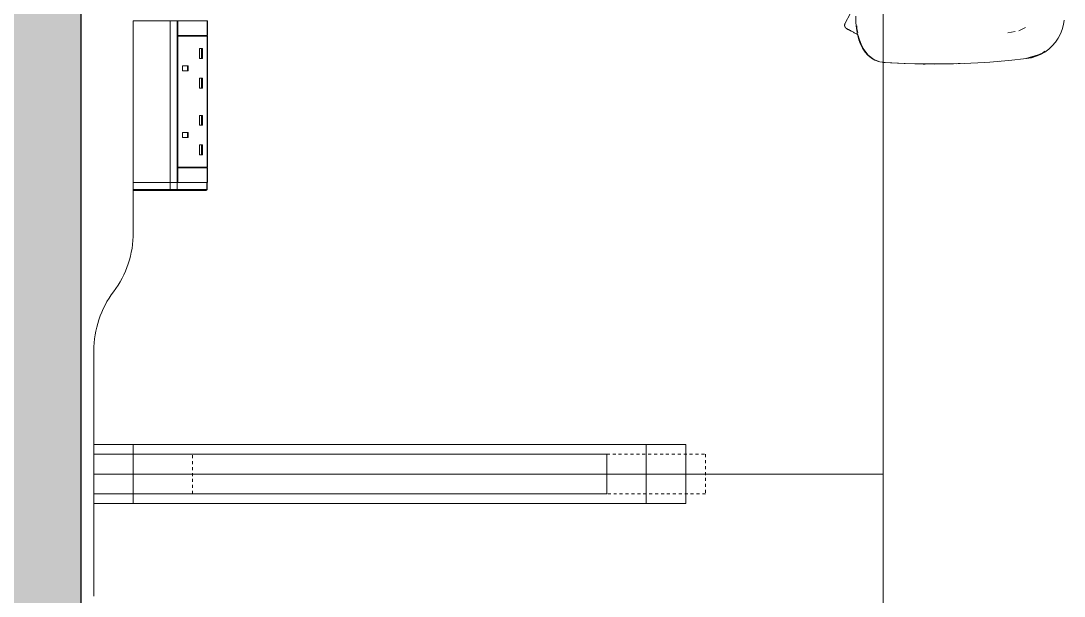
# Model space of a CAD drawing. Header units: millimetres. Extents: x 155927 to 326028, y -36033 to 97293.
# Drawn here: x 166390 to 167447, y 22056 to 22640 of the extents above; entities that cross this region are included whole.
import ezdxf

# ---------------------------------------------------------------- set-up
doc = ezdxf.new("R2010")
doc.units = ezdxf.units.MM
doc.header["$MEASUREMENT"] = 0
doc.linetypes.add('Dash', pattern=[6, 3, -3])
for name, color, linetype, lineweight in [('A-WALL', 7, 'CONTINUOUS', 9), ('A-WALL-PATT', 7, 'CONTINUOUS', 9), ('G-IMPT', 8, 'CONTINUOUS', 9), ('I-FURN', 8, 'CONTINUOUS', 9), ('I-FURN-HDLN', 8, 'Dash', 9)]:
    doc.layers.add(name, color=color, linetype=linetype, lineweight=lineweight)

msp = doc.modelspace()

# ---------------------------------------------------------------- hatches: boundary and pattern name
at = {"layer": 'A-WALL-PATT'}
msp.add_hatch(color=256, dxfattribs=at).paths.add_polyline_path([(166450.8, 20657.6), (166450.8, 24155.6), (166328.8, 24155.6), (166328.8, 20657.6)], flags=0)

# ---------------------------------------------------------------- linework, layer by layer
at = {"layer": 'A-WALL', "lineweight": 30}
msp.add_line((166450.8, 20657.6), (166450.8, 24155.6), dxfattribs=at)
at = {"layer": 'G-IMPT'}
for p, q in [((167236.3, 22644.8), (167236.4, 22638.5)), ((167237, 22632.4), (167236.4, 22638.5)), ((167237, 22632.4), (167238, 22626.4)), ((167237.4, 22632), (167237.2, 22635.2)), ((167408.3, 22633.5), (167401.6, 22630.2)), ((167446.8, 22636.5), (167445.5, 22631.6)), ((167446.8, 22636.5), (167447.4, 22641)), ((167238.2, 22628.3), (167237.4, 22632)), ((167239.4, 22620.9), (167238, 22626.4)), ((167239.5, 22622.1), (167238.7, 22625.5)), ((167239.5, 22622.1), (167241.8, 22616.4)), ((167390.5, 22627.9), (167397.9, 22629.4)), ((167441.5, 22622.7), (167438.7, 22618.6)), ((167441.5, 22622.7), (167443.7, 22626.9)), ((167443.7, 22626.9), (167445.5, 22631.6)), ((167239.4, 22620.9), (167241, 22616.6)), ((167243, 22612.5), (167241, 22616.6)), ((167243.6, 22612), (167241.8, 22616.4)), ((167243, 22612.5), (167245.7, 22608.5)), ((167248.8, 22605.3), (167243.6, 22612)), ((167431.9, 22611.6), (167427.8, 22608.6)), ((167431.9, 22611.6), (167435.3, 22614.7)), ((167438.7, 22618.6), (167435.3, 22614.7)), ((167245.7, 22608.5), (167248.3, 22605.5)), ((167252.1, 22602.4), (167248.3, 22605.5)), ((167254.5, 22601.1), (167248.8, 22605.3)), ((167255.5, 22600.4), (167252.1, 22602.4)), ((167260.7, 22598.7), (167254.5, 22601.1)), ((167391.3, 22600), (167409.2, 22601.9)), ((167408.7, 22601.9), (167421.2, 22605.7)), ((167408.7, 22601.9), (167412, 22602.8)), ((167409.2, 22601.9), (167414.3, 22602.8)), ((167417.7, 22603.9), (167409.3, 22602)), ((167421.2, 22605.7), (167412, 22602.8)), ((167419.1, 22604.3), (167414.3, 22602.8)), ((167417.7, 22603.9), (167425.7, 22607.7)), ((167423.4, 22606.1), (167419.1, 22604.3)), ((167423.4, 22606.1), (167427.8, 22608.6)), ((167427.9, 22609.3), (167425.7, 22607.7)), ((167255.5, 22600.4), (167259.1, 22599)), ((167260.5, 22598.7), (167259.1, 22599)), ((167260.5, 22598.7), (167262.9, 22598.2)), ((167260.7, 22598.7), (167263.8, 22598.2)), ((167264.5, 22598), (167262.9, 22598.2)), ((167285.1, 22596.9), (167264.5, 22598)), ((167286.3, 22596.9), (167264.5, 22598)), ((167264.5, 22598), (167266.1, 22597.8)), ((167286.3, 22596.9), (167266.1, 22597.8)), ((167306.5, 22596.4), (167285.1, 22596.9)), ((167296.7, 22596.6), (167285.1, 22596.9)), ((167285.1, 22596.9), (167286.3, 22596.9)), ((167306.5, 22596.4), (167286.3, 22596.9)), ((167326.7, 22596.5), (167296.7, 22596.6)), ((167306.5, 22596.4), (167296.7, 22596.6)), ((167296.7, 22596.6), (167315.9, 22596.4)), ((167304.5, 22596.4), (167302.6, 22596.5)), ((167306.6, 22596.4), (167304.5, 22596.4)), ((167326.7, 22596.5), (167306.5, 22596.4)), ((167326.7, 22596.5), (167315.9, 22596.4)), ((167326.7, 22596.5), (167335.1, 22596.6)), ((167346.9, 22597), (167335.1, 22596.6)), ((167340, 22596.8), (167338.5, 22596.7)), ((167342, 22596.9), (167340, 22596.8)), ((167346.9, 22597), (167352.9, 22597.3)), ((167367, 22598.1), (167352.9, 22597.3)), ((167372.1, 22598.4), (167367, 22598.1)), ((167372.1, 22598.4), (167387.2, 22599.6)), ((167380.3, 22599), (167382, 22599.2)), ((167387.2, 22599.6), (167391.3, 22600))]:
    msp.add_line(p, q, dxfattribs=at)
at = {"layer": 'I-FURN'}
for p, q in [((167263.8, 22180.4), (167263.8, 23580.4)), ((167263.8, 23580.4), (167263.8, 22180.4)), ((167230.5, 22647.4), (167225.4, 22637.7)), ((166503.8, 22640.1), (166503.8, 22476.2)), ((166503.8, 22476.2), (166503.8, 22640.1)), ((166541.3, 22640.1), (166503.8, 22640.1)), ((166541.3, 22476.2), (166541.3, 22640.1)), ((166548.2, 22640.1), (166541.3, 22640.1)), ((166549, 22640.2), (166546.6, 22640.2)), ((166548.2, 22476.2), (166548.2, 22640.1)), ((166548.2, 22640.1), (166548.8, 22640.1)), ((166548.8, 22640.1), (166548.8, 22625.2)), ((166549, 22625.2), (166549, 22640.2)), ((166549, 22640.2), (166578.9, 22640.2)), ((166578.5, 22640.2), (166578.7, 22640.2)), ((166578.7, 22476.2), (166578.7, 22640.1)), ((166578.9, 22640.2), (166578.9, 22625.2)), ((167224.9, 22636.3), (167225, 22636.4)), ((167224.9, 22636.1), (167224.9, 22636.3)), ((167224.9, 22636), (167224.9, 22636.1)), ((167224.9, 22635.8), (167224.9, 22636)), ((167224.9, 22635.6), (167224.9, 22635.8)), ((167224.9, 22635.5), (167224.9, 22635.6)), ((167224.9, 22635.3), (167224.9, 22635.5)), ((167225, 22635.2), (167224.9, 22635.3)), ((167225, 22636.8), (167225.1, 22636.9)), ((167225, 22636.6), (167225, 22636.8)), ((167225, 22636.4), (167225, 22636.6)), ((167225, 22635), (167225, 22635.2)), ((167225, 22634.8), (167225, 22635)), ((167225.1, 22634.7), (167225, 22634.8)), ((167225.1, 22637.1), (167225.2, 22637.2)), ((167225.1, 22636.9), (167225.1, 22637.1)), ((167225.1, 22634.5), (167225.1, 22634.7)), ((167225.2, 22634.4), (167225.1, 22634.5)), ((167225.2, 22637.4), (167225.3, 22637.5)), ((167225.2, 22637.2), (167225.2, 22637.4)), ((167225.2, 22634.2), (167225.2, 22634.4)), ((167225.3, 22634.1), (167225.2, 22634.2)), ((167225.3, 22637.5), (167225.4, 22637.7)), ((167225.4, 22633.9), (167225.3, 22634.1)), ((167225.4, 22637.7), (167225.4, 22637.7)), ((167225.5, 22633.8), (167225.4, 22633.9)), ((167225.5, 22633.7), (167225.5, 22633.8)), ((167225.6, 22633.5), (167225.5, 22633.7)), ((167225.7, 22633.4), (167225.6, 22633.5)), ((167225.8, 22633.3), (167225.7, 22633.4)), ((167225.9, 22633.1), (167225.8, 22633.3)), ((167226, 22633), (167225.9, 22633.1)), ((167226.1, 22632.9), (167226, 22633)), ((167226.3, 22632.8), (167226.1, 22632.9)), ((167226.4, 22632.7), (167226.3, 22632.8)), ((167226.5, 22632.6), (167226.4, 22632.7)), ((167226.6, 22632.5), (167226.5, 22632.6)), ((167226.8, 22632.4), (167226.6, 22632.5)), ((167226.9, 22632.3), (167226.8, 22632.4)), ((167227.1, 22632.2), (167226.9, 22632.3)), ((166548.8, 22624.7), (166548.8, 22491.7)), ((166578.9, 22625.2), (166549, 22625.2)), ((166549, 22491.7), (166549, 22624.7)), ((166578.9, 22624.7), (166549, 22624.7)), ((166578.5, 22625.1), (166578.5, 22624.7)), ((166578.9, 22624.7), (166578.9, 22491.7)), ((167227.2, 22632.2), (167227.1, 22632.2)), ((167227.1, 22632.2), (167227.1, 22632.2)), ((167227.1, 22632.2), (167227.1, 22632.2)), ((167227.1, 22632.2), (167227.1, 22632.2)), ((167227.1, 22632.2), (167227.1, 22632.2)), ((167227.1, 22632.2), (167227.2, 22632.2)), ((167227.3, 22632.1), (167227.2, 22632.2)), ((167227.2, 22632.2), (167227.4, 22632.1)), ((167227.5, 22632), (167227.3, 22632.1)), ((167227.4, 22632.1), (167227.6, 22632)), ((167227.7, 22631.9), (167227.5, 22632)), ((167227.6, 22632), (167227.8, 22631.9)), ((167227.9, 22631.8), (167227.7, 22631.9)), ((167227.8, 22631.9), (167228, 22631.7)), ((167228.2, 22631.6), (167227.9, 22631.8)), ((167228, 22631.7), (167228.3, 22631.6)), ((167228.5, 22631.5), (167228.2, 22631.6)), ((167228.3, 22631.6), (167228.7, 22631.4)), ((167228.9, 22631.3), (167228.5, 22631.5)), ((167228.7, 22631.4), (167229, 22631.2)), ((167229.3, 22631.1), (167228.9, 22631.3)), ((167229, 22631.2), (167229.4, 22631)), ((167229.7, 22630.8), (167229.3, 22631.1)), ((167229.4, 22631), (167229.9, 22630.7)), ((167230.2, 22630.6), (167229.7, 22630.8)), ((167229.9, 22630.7), (167230.4, 22630.5)), ((167230.7, 22630.3), (167230.2, 22630.6)), ((167230.4, 22630.5), (167230.9, 22630.2)), ((167231.2, 22630.1), (167230.7, 22630.3)), ((167230.9, 22630.2), (167231.4, 22629.9)), ((167231.8, 22629.7), (167231.2, 22630.1)), ((167231.4, 22629.9), (167232, 22629.6)), ((167232, 22629.6), (167232.6, 22629.3)), ((167232.6, 22629.3), (167233.3, 22628.9)), ((167233.3, 22628.9), (167234, 22628.6)), ((167234, 22628.6), (167234.7, 22628.2)), ((167234.7, 22628.2), (167235.4, 22627.8)), ((167235.4, 22627.8), (167236.2, 22627.4)), ((167236.2, 22627.4), (167237, 22627)), ((167237, 22627), (167237.8, 22626.5)), ((167237.8, 22626.5), (167238.6, 22626.1)), ((166573.8, 22612), (166571, 22612)), ((166571, 22602), (166571, 22612)), ((166573.1, 22602), (166573.1, 22612)), ((166573.8, 22602), (166573.8, 22612)), ((166573.8, 22602), (166571, 22602)), ((166559.5, 22594.5), (166553.8, 22594.5)), ((166553.8, 22589.5), (166553.8, 22594.5)), ((166558.8, 22589.5), (166558.8, 22594.5)), ((166559.5, 22589.5), (166559.5, 22594.5)), ((166559.5, 22589.5), (166553.8, 22589.5)), ((166573.8, 22582), (166571, 22582)), ((166571, 22572), (166571, 22582)), ((166573.1, 22572), (166573.1, 22582)), ((166573.8, 22572), (166573.8, 22582)), ((166573.8, 22572), (166571, 22572)), ((166573.8, 22544.3), (166571, 22544.3)), ((166571, 22534.3), (166571, 22544.3)), ((166573.1, 22534.3), (166573.1, 22544.3)), ((166573.8, 22534.3), (166573.8, 22544.3)), ((166553.8, 22526.8), (166553.8, 22521.8)), ((166559.5, 22526.8), (166553.8, 22526.8)), ((166558.8, 22521.8), (166558.8, 22526.8)), ((166559.5, 22521.8), (166559.5, 22526.8)), ((166573.8, 22534.3), (166571, 22534.3)), ((166553.8, 22521.8), (166559.5, 22521.8)), ((166573.8, 22514.3), (166571, 22514.3)), ((166571, 22504.3), (166571, 22514.3)), ((166573.1, 22504.3), (166573.1, 22514.3)), ((166573.8, 22504.3), (166573.8, 22514.3)), ((166573.8, 22504.3), (166571, 22504.3)), ((166548.8, 22491.2), (166548.8, 22476.2)), ((166578.9, 22491.7), (166549, 22491.7)), ((166549, 22476.2), (166549, 22491.2)), ((166549, 22491.2), (166578.9, 22491.2)), ((166578.5, 22491.7), (166578.5, 22491.2)), ((166578.9, 22491.2), (166578.9, 22476.2)), ((166503.8, 22476.2), (166541.3, 22476.2)), ((166503.8, 22476.1), (166503.8, 22469.1)), ((166503.8, 22469.1), (166503.8, 22476.1)), ((166541.3, 22476.1), (166503.8, 22476.1)), ((166541.3, 22476.2), (166548.2, 22476.2)), ((166541.3, 22469.1), (166541.3, 22476.1)), ((166548.2, 22476.1), (166541.3, 22476.1)), ((166548.8, 22476.2), (166548.2, 22476.2)), ((166548.2, 22469.1), (166548.2, 22476.1)), ((166578.5, 22476.1), (166548.2, 22476.1)), ((166578.9, 22476.2), (166549, 22476.2)), ((166578.5, 22469.1), (166578.5, 22476.1)), ((166578.7, 22476.1), (166578.5, 22476.1)), ((166578.7, 22469.1), (166578.7, 22476.1)), ((166578.7, 22469.1), (166578.7, 22476.1)), ((166578.7, 22476.1), (166578.7, 22469.1)), ((166503.8, 22469.1), (166503.8, 22425.4)), ((166503.8, 22425.4), (166503.8, 22469.1)), ((166541.3, 22469.1), (166503.8, 22469.1)), ((166508.8, 22468.1), (166504.8, 22468.1)), ((166504.8, 22468.1), (166541.9, 22468.1)), ((166508.8, 22468.1), (166508.8, 22469.1)), ((166547.4, 22468.1), (166508.8, 22468.1)), ((166548.2, 22469.1), (166541.3, 22469.1)), ((166541.9, 22468.1), (166547.4, 22468.1)), ((166547.4, 22468.1), (166577.7, 22468.1)), ((166547.4, 22468.1), (166577.7, 22468.1)), ((166578.5, 22469.1), (166548.2, 22469.1)), ((166578.3, 22468.3), (166578.3, 22468.3)), ((166578.7, 22469.1), (166578.5, 22469.1)), ((166463.8, 22305.4), (166463.8, 22180.4)), ((166463.8, 22180.4), (166463.8, 22305.4)), ((166503.8, 22210.4), (166463.8, 22210.4)), ((166463.8, 22210.4), (167063.8, 22210.4)), ((166463.8, 22200.4), (166463.8, 22210.4)), ((166463.8, 22150.4), (166463.8, 22210.4)), ((167023.8, 22210.4), (166503.8, 22210.4)), ((166503.8, 22150.4), (166503.8, 22210.4)), ((166503.8, 22200.4), (166503.8, 22210.4)), ((167063.8, 22210.4), (167023.8, 22210.4)), ((167023.8, 22150.4), (167023.8, 22210.4)), ((167023.8, 22150.4), (167023.8, 22210.4)), ((167063.8, 22150.4), (167063.8, 22210.4)), ((167063.8, 22210.4), (167063.8, 22150.4)), ((166983.8, 22200.4), (166463.8, 22200.4)), ((166463.8, 22200.4), (166463.8, 22160.4)), ((166983.8, 22160.4), (166983.8, 22200.4)), ((166463.8, 22180.4), (167263.8, 22180.4)), ((167263.8, 22180.4), (166463.8, 22180.4)), ((166463.8, 22180.4), (166463.8, 22056.5)), ((167263.8, 22180.4), (166463.8, 22180.4)), ((166463.8, 22180.4), (167263.8, 22180.4)), ((166463.8, 22056.5), (166463.8, 22180.4)), ((167263.8, 20780.4), (167263.8, 22180.4)), ((167263.8, 22180.4), (167263.8, 20780.4)), ((166463.8, 22150.4), (166463.8, 22160.4)), ((166463.8, 22160.4), (166983.8, 22160.4)), ((166503.8, 22150.4), (166503.8, 22160.4)), ((167063.8, 22150.4), (166463.8, 22150.4)), ((166463.8, 22150.4), (166503.8, 22150.4)), ((166503.8, 22150.4), (167023.8, 22150.4)), ((167023.8, 22150.4), (167063.8, 22150.4))]:
    msp.add_line(p, q, dxfattribs=at)
at = {"layer": 'I-FURN', "flags": 128}
for points in [[(166504.8, 22468.1), (166504.8, 22468.1), (166504.7, 22468.1), (166504.7, 22468.1), (166504.7, 22468.1), (166504.6, 22468.1), (166504.6, 22468.1), (166504.5, 22468.1), (166504.5, 22468.1), (166504.5, 22468.2), (166504.4, 22468.2), (166504.4, 22468.2), (166504.4, 22468.2), (166504.3, 22468.2), (166504.3, 22468.2), (166504.3, 22468.3), (166504.2, 22468.3), (166504.2, 22468.3), (166504.2, 22468.3), (166504.1, 22468.4), (166504.1, 22468.4), (166504.1, 22468.4), (166504.1, 22468.5), (166504, 22468.5), (166504, 22468.5), (166504, 22468.6), (166504, 22468.6), (166503.9, 22468.6), (166503.9, 22468.7), (166503.9, 22468.7), (166503.9, 22468.7), (166503.9, 22468.8), (166503.9, 22468.8), (166503.9, 22468.8), (166503.8, 22468.9), (166503.8, 22468.9), (166503.8, 22469), (166503.8, 22469), (166503.8, 22469), (166503.8, 22469.1), (166503.8, 22469.1)], [(166508.8, 22468.1), (166508.7, 22468.1), (166508.5, 22468.1), (166508.3, 22468.1), (166508.2, 22468.1), (166508, 22468.1), (166507.9, 22468.1), (166507.7, 22468.1), (166507.6, 22468.1), (166507.4, 22468.1), (166507.3, 22468.1), (166507.1, 22468.1), (166507, 22468.1), (166506.8, 22468.1), (166506.7, 22468.1), (166506.6, 22468.1), (166506.4, 22468.1), (166506.3, 22468.1), (166506.2, 22468.1), (166506.1, 22468.1), (166506, 22468.1), (166505.8, 22468.1), (166505.7, 22468.1), (166505.6, 22468.1), (166505.5, 22468.1), (166505.5, 22468.1), (166505.4, 22468.1), (166505.3, 22468.1), (166505.2, 22468.1), (166505.2, 22468.1), (166505.1, 22468.1), (166505, 22468.1), (166505, 22468.1), (166504.9, 22468.1), (166504.9, 22468.1), (166504.9, 22468.1), (166504.9, 22468.1), (166504.8, 22468.1), (166504.8, 22468.1), (166504.8, 22468.1)], [(166504.8, 22468.1), (166504.8, 22468.1), (166504.8, 22468.1)], [(166504.8, 22468.1), (166505.1, 22468.1), (166505.5, 22468.1), (166506.1, 22468.1), (166506.8, 22468.1), (166507.6, 22468.1), (166508.5, 22468.1), (166509.6, 22468.1), (166510.8, 22468.1), (166512.1, 22468.1), (166513.6, 22468.1), (166515.2, 22468.1), (166516.9, 22468.1), (166518.7, 22468.1), (166520.6, 22468.1), (166522.7, 22468.1), (166524.8, 22468.1), (166527.1, 22468.1), (166529.4, 22468.1), (166531.9, 22468.1), (166534.5, 22468.1), (166537.1, 22468.1), (166539.8, 22468.1), (166541.9, 22468.1)], [(166541.9, 22468.1), (166542, 22468.1), (166542.1, 22468.1), (166542.3, 22468.1), (166542.4, 22468.1), (166542.6, 22468.1), (166542.7, 22468.1), (166542.9, 22468.1), (166543, 22468.1), (166543.2, 22468.1), (166543.3, 22468.1), (166543.5, 22468.1), (166543.6, 22468.1), (166543.8, 22468.1), (166544, 22468.1), (166544.1, 22468.1), (166544.3, 22468.1), (166544.4, 22468.1), (166544.6, 22468.1), (166544.8, 22468.1), (166544.9, 22468.1), (166545.1, 22468.1), (166545.2, 22468.1), (166545.4, 22468.1), (166545.5, 22468.1), (166545.7, 22468.1), (166545.8, 22468.1), (166546, 22468.1), (166546.1, 22468.1), (166546.2, 22468.1), (166546.4, 22468.1), (166546.5, 22468.1), (166546.6, 22468.1), (166546.8, 22468.1), (166546.9, 22468.1), (166547, 22468.1), (166547.1, 22468.1), (166547.2, 22468.1), (166547.3, 22468.1), (166547.4, 22468.1)], [(166578.7, 22469.1), (166578.7, 22469.1), (166578.7, 22469), (166578.7, 22469), (166578.7, 22468.9), (166578.6, 22468.9), (166578.6, 22468.9), (166578.6, 22468.8), (166578.6, 22468.8), (166578.6, 22468.7), (166578.6, 22468.7), (166578.6, 22468.7), (166578.6, 22468.6), (166578.5, 22468.6)]]:
    msp.add_lwpolyline(points, dxfattribs=at)
at = {"layer": 'I-FURN'}
for centre, start, end in [((166403.8, 22425.4), 323.1301, 0), ((166403.8, 22425.4), 323.1301, 0), ((166563.8, 22305.4), 143.1301, 180), ((166563.8, 22305.4), 143.1301, 180)]:
    msp.add_arc(centre, 100, start, end, dxfattribs=at)
for centre, major_axis, ratio, start_param, end_param in [((166504.8, 22469.1), (0, 1), 0.998113, 1.570796, 3.141593), ((166541.9, 22469.1), (0, 1), 0.56467, 1.570796, 3.141593), ((166547.4, 22469.1), (0, 1), 0.819152, 3.141593, 4.712389), ((166577.7, 22469.1), (0, -1), 0.819152, 0, 1.570796)]:
    msp.add_ellipse(centre, major_axis=major_axis, ratio=ratio, start_param=start_param, end_param=end_param, dxfattribs=at)
at = {"layer": 'I-FURN-HDLN'}
for p, q in [((166563.8, 22200.4), (167083.8, 22200.4)), ((166563.8, 22160.4), (166563.8, 22200.4)), ((167083.8, 22200.4), (167083.8, 22160.4)), ((167083.8, 22160.4), (166563.8, 22160.4))]:
    msp.add_line(p, q, dxfattribs=at)

doc.saveas('drawing.dxf')
